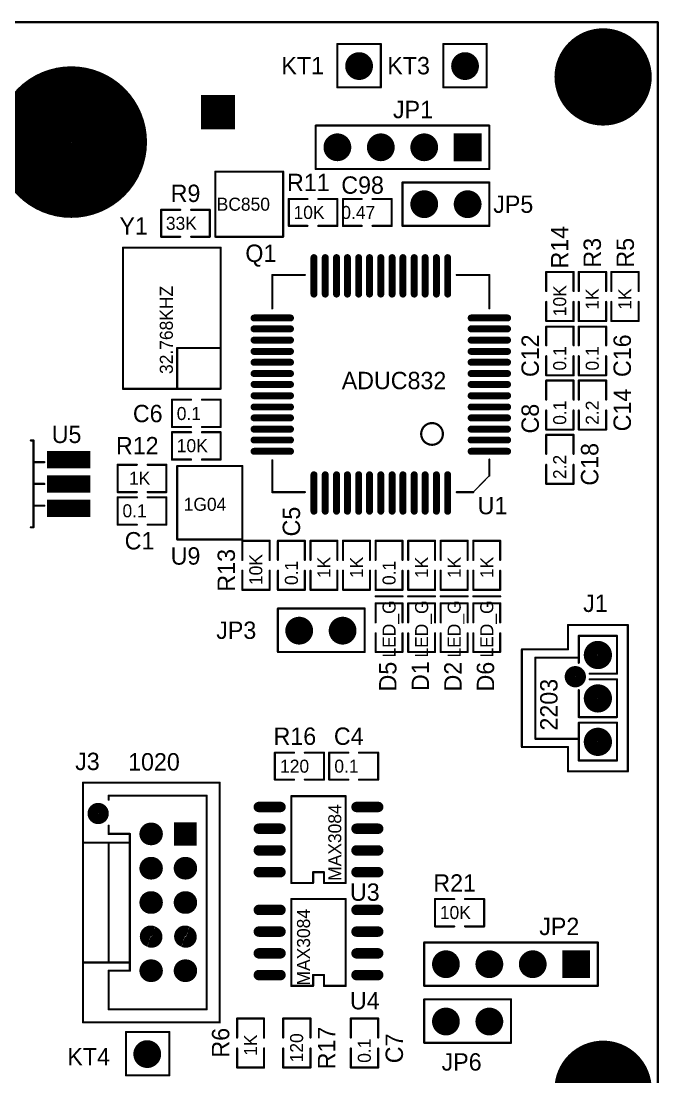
# Model space of a CAD drawing. Extents: x 3.3 to 12.8, y -4.6 to 5.5.
# Drawn here: x 11.297 to 12.765, y -2.139 to 0.292 of the extents above; entities that cross this region are included whole.
import ezdxf

# ---------------------------------------------------------------- set-up
doc = ezdxf.new("R2010")
doc.units = 0
doc.header["$MEASUREMENT"] = 0
for name, color, linetype in [('1', 5, 'CONTINUOUS'), ('2', 1, 'CONTINUOUS'), ('5', 7, 'CONTINUOUS')]:
    doc.layers.add(name, color=color, linetype=linetype)

msp = doc.modelspace()

# ---------------------------------------------------------------- linework, layer by layer
at = {"layer": '1', "const_width": 0.003}
for points in [[(12.125, 0.2383), (12.025, 0.2383, -1), (12.025, 0.2403), (12.125, 0.2403, -1), (12.125, 0.2383)], [(12.024, 0.1393), (12.024, 0.2393, -1), (12.026, 0.2393), (12.026, 0.1393, -1), (12.024, 0.1393)], [(12.124, 0.1393), (12.124, 0.2393, -1), (12.126, 0.2393), (12.126, 0.1393, -1), (12.124, 0.1393)], [(12.369, 0.2383), (12.269, 0.2383, -1), (12.269, 0.2403), (12.369, 0.2403, -1), (12.369, 0.2383)], [(12.268, 0.1393), (12.268, 0.2393, -1), (12.27, 0.2393), (12.27, 0.1393, -1), (12.268, 0.1393)], [(12.368, 0.1393), (12.368, 0.2393, -1), (12.37, 0.2393), (12.37, 0.1393, -1), (12.368, 0.1393)], [(12.125, 0.1383), (12.025, 0.1383, -1), (12.025, 0.1403), (12.125, 0.1403, -1), (12.125, 0.1383)], [(12.369, 0.1383), (12.269, 0.1383, -1), (12.269, 0.1403), (12.369, 0.1403, -1), (12.369, 0.1383)], [(12.375, 0.0503), (11.975, 0.0503, -1), (11.975, 0.0523), (12.375, 0.0523, -1), (12.375, 0.0503)], [(11.976, 0.0513), (11.976, -0.0487, -1), (11.974, -0.0487), (11.974, 0.0513, -1), (11.976, 0.0513)], [(12.376, 0.0513), (12.376, -0.0487, -1), (12.374, -0.0487), (12.374, 0.0513, -1), (12.376, 0.0513)], [(12.375, -0.0497), (11.975, -0.0497, -1), (11.975, -0.0477), (12.375, -0.0477, -1), (12.375, -0.0497)], [(11.743, -0.2047), (11.743, -0.0547, -1), (11.745, -0.0547), (11.745, -0.2047, -1), (11.743, -0.2047)], [(11.744, -0.0537), (11.9, -0.0537, -1), (11.9, -0.0557), (11.744, -0.0557, -1), (11.744, -0.0537)], [(11.899, -0.2047), (11.899, -0.0547, -1), (11.901, -0.0547), (11.901, -0.2047, -1), (11.899, -0.2047)], [(12.175, -0.0787), (12.375, -0.0787, -1), (12.375, -0.0807), (12.175, -0.0807, -1), (12.175, -0.0787)], [(12.174, -0.1797), (12.174, -0.0797, -1), (12.176, -0.0797), (12.176, -0.1797, -1), (12.174, -0.1797)], [(12.376, -0.0797), (12.376, -0.1797, -1), (12.374, -0.1797), (12.374, -0.0797, -1), (12.376, -0.0797)], [(11.956, -0.1187), (11.913, -0.1187, -1), (11.913, -0.1167), (11.956, -0.1167, -1), (11.956, -0.1187)], [(11.912, -0.1797), (11.912, -0.1177, -1), (11.914, -0.1177), (11.914, -0.1797, -1), (11.912, -0.1797)], [(12.025, -0.1187), (11.981, -0.1187, -1), (11.981, -0.1167), (12.025, -0.1167, -1), (12.025, -0.1187)], [(12.026, -0.1177), (12.026, -0.1797, -1), (12.024, -0.1797), (12.024, -0.1177, -1), (12.026, -0.1177)], [(12.038, -0.1167), (12.081, -0.1167, -1), (12.081, -0.1187), (12.038, -0.1187, -1), (12.038, -0.1167)], [(12.037, -0.1797), (12.037, -0.1177, -1), (12.039, -0.1177), (12.039, -0.1797, -1), (12.037, -0.1797)], [(12.15, -0.1187), (12.106, -0.1187, -1), (12.106, -0.1167), (12.15, -0.1167, -1), (12.15, -0.1187)], [(12.149, -0.1797), (12.149, -0.1177, -1), (12.151, -0.1177), (12.151, -0.1797, -1), (12.149, -0.1797)], [(11.663, -0.1437), (11.619, -0.1437, -1), (11.619, -0.1417), (11.663, -0.1417, -1), (11.663, -0.1437)], [(11.618, -0.2047), (11.618, -0.1427, -1), (11.62, -0.1427), (11.62, -0.2047, -1), (11.618, -0.2047)], [(11.731, -0.1437), (11.688, -0.1437, -1), (11.688, -0.1417), (11.731, -0.1417, -1), (11.731, -0.1437)], [(11.732, -0.1427), (11.732, -0.2047, -1), (11.73, -0.2047), (11.73, -0.1427, -1), (11.732, -0.1427)], [(11.956, -0.1807), (11.913, -0.1807, -1), (11.913, -0.1787), (11.956, -0.1787, -1), (11.956, -0.1807)], [(12.025, -0.1807), (11.981, -0.1807, -1), (11.981, -0.1787), (12.025, -0.1787, -1), (12.025, -0.1807)], [(12.038, -0.1787), (12.081, -0.1787, -1), (12.081, -0.1807), (12.038, -0.1807, -1), (12.038, -0.1787)], [(12.15, -0.1807), (12.106, -0.1807, -1), (12.106, -0.1787), (12.15, -0.1787, -1), (12.15, -0.1807)], [(12.375, -0.1807), (12.175, -0.1807, -1), (12.175, -0.1787), (12.375, -0.1787, -1), (12.375, -0.1807)], [(11.663, -0.2057), (11.619, -0.2057, -1), (11.619, -0.2037), (11.663, -0.2037, -1), (11.663, -0.2057)], [(11.731, -0.2057), (11.688, -0.2057, -1), (11.688, -0.2037), (11.731, -0.2037, -1), (11.731, -0.2057)], [(11.744, -0.2037), (11.9, -0.2037, -1), (11.9, -0.2057), (11.744, -0.2057, -1), (11.744, -0.2037)], [(11.53, -0.5547), (11.53, -0.2297, -1), (11.532, -0.2297), (11.532, -0.5547, -1), (11.53, -0.5547)], [(11.531, -0.2287), (11.756, -0.2287, -1), (11.756, -0.2307), (11.531, -0.2307, -1), (11.531, -0.2287)], [(11.755, -0.5547), (11.755, -0.2297, -1), (11.757, -0.2297), (11.757, -0.5547, -1), (11.755, -0.5547)], [(11.874, -0.3697), (11.874, -0.2927, -1), (11.876, -0.2927), (11.876, -0.3697, -1), (11.874, -0.3697)], [(11.95, -0.2937), (11.875, -0.2937, -1), (11.875, -0.2917), (11.95, -0.2917, -1), (11.95, -0.2937)], [(12.3, -0.2917), (12.375, -0.2917, -1), (12.375, -0.2937), (12.3, -0.2937, -1), (12.3, -0.2917)], [(12.374, -0.3697), (12.374, -0.2927, -1), (12.376, -0.2927), (12.376, -0.3697, -1), (12.374, -0.3697)], [(12.506, -0.2847), (12.569, -0.2847, -1), (12.569, -0.2867), (12.506, -0.2867, -1), (12.506, -0.2847)], [(12.507, -0.2857), (12.507, -0.3297, -1), (12.505, -0.3297), (12.505, -0.2857, -1), (12.507, -0.2857)], [(12.57, -0.2857), (12.57, -0.3297, -1), (12.568, -0.3297), (12.568, -0.2857, -1), (12.57, -0.2857)], [(12.581, -0.2847), (12.644, -0.2847, -1), (12.644, -0.2867), (12.581, -0.2867, -1), (12.581, -0.2847)], [(12.582, -0.2857), (12.582, -0.3297, -1), (12.58, -0.3297), (12.58, -0.2857, -1), (12.582, -0.2857)], [(12.645, -0.2857), (12.645, -0.3297, -1), (12.643, -0.3297), (12.643, -0.2857, -1), (12.645, -0.2857)], [(12.656, -0.2847), (12.719, -0.2847, -1), (12.719, -0.2867), (12.656, -0.2867, -1), (12.656, -0.2847)], [(12.657, -0.2857), (12.657, -0.3297, -1), (12.655, -0.3297), (12.655, -0.2857, -1), (12.657, -0.2857)], [(12.72, -0.2857), (12.72, -0.3297, -1), (12.718, -0.3297), (12.718, -0.2857, -1), (12.72, -0.2857)], [(12.507, -0.3547), (12.507, -0.3987, -1), (12.505, -0.3987), (12.505, -0.3547, -1), (12.507, -0.3547)], [(12.57, -0.3547), (12.57, -0.3987, -1), (12.568, -0.3987), (12.568, -0.3547, -1), (12.57, -0.3547)], [(12.582, -0.3547), (12.582, -0.3987, -1), (12.58, -0.3987), (12.58, -0.3547, -1), (12.582, -0.3547)], [(12.645, -0.3547), (12.645, -0.3987, -1), (12.643, -0.3987), (12.643, -0.3547, -1), (12.645, -0.3547)], [(12.657, -0.3547), (12.657, -0.3987, -1), (12.655, -0.3987), (12.655, -0.3547, -1), (12.657, -0.3547)], [(12.72, -0.3547), (12.72, -0.3987, -1), (12.718, -0.3987), (12.718, -0.3547, -1), (12.72, -0.3547)], [(12.569, -0.3997), (12.506, -0.3997, -1), (12.506, -0.3977), (12.569, -0.3977, -1), (12.569, -0.3997)], [(12.506, -0.4107), (12.569, -0.4107, -1), (12.569, -0.4127), (12.506, -0.4127, -1), (12.506, -0.4107)], [(12.505, -0.4547), (12.505, -0.4117, -1), (12.507, -0.4117), (12.507, -0.4547, -1), (12.505, -0.4547)], [(12.568, -0.4547), (12.568, -0.4117, -1), (12.57, -0.4117), (12.57, -0.4547, -1), (12.568, -0.4547)], [(12.644, -0.3997), (12.581, -0.3997, -1), (12.581, -0.3977), (12.644, -0.3977, -1), (12.644, -0.3997)], [(12.581, -0.4107), (12.644, -0.4107, -1), (12.644, -0.4127), (12.581, -0.4127, -1), (12.581, -0.4107)], [(12.58, -0.4547), (12.58, -0.4117, -1), (12.582, -0.4117), (12.582, -0.4547, -1), (12.58, -0.4547)], [(12.643, -0.4547), (12.643, -0.4117, -1), (12.645, -0.4117), (12.645, -0.4547, -1), (12.643, -0.4547)], [(12.719, -0.3997), (12.656, -0.3997, -1), (12.656, -0.3977), (12.719, -0.3977, -1), (12.719, -0.3997)], [(11.657, -0.4607), (11.657, -0.5547, -1), (11.655, -0.5547), (11.655, -0.4607, -1), (11.657, -0.4607)], [(11.656, -0.4597), (11.756, -0.4597, -1), (11.756, -0.4617), (11.656, -0.4617, -1), (11.656, -0.4597)], [(12.505, -0.5237), (12.505, -0.4797, -1), (12.507, -0.4797), (12.507, -0.5237, -1), (12.505, -0.5237)], [(12.568, -0.5237), (12.568, -0.4797, -1), (12.57, -0.4797), (12.57, -0.5237, -1), (12.568, -0.5237)], [(12.58, -0.5237), (12.58, -0.4797, -1), (12.582, -0.4797), (12.582, -0.5237, -1), (12.58, -0.5237)], [(12.643, -0.5237), (12.643, -0.4797, -1), (12.645, -0.4797), (12.645, -0.5237, -1), (12.643, -0.5237)], [(12.569, -0.5247), (12.506, -0.5247, -1), (12.506, -0.5227), (12.569, -0.5227, -1), (12.569, -0.5247)], [(12.506, -0.5347), (12.569, -0.5347, -1), (12.569, -0.5367), (12.506, -0.5367, -1), (12.506, -0.5347)], [(12.507, -0.5357), (12.507, -0.5797, -1), (12.505, -0.5797), (12.505, -0.5357, -1), (12.507, -0.5357)], [(12.57, -0.5357), (12.57, -0.5797, -1), (12.568, -0.5797), (12.568, -0.5357, -1), (12.57, -0.5357)], [(12.644, -0.5247), (12.581, -0.5247, -1), (12.581, -0.5227), (12.644, -0.5227, -1), (12.644, -0.5247)], [(12.581, -0.5347), (12.644, -0.5347, -1), (12.644, -0.5367), (12.581, -0.5367, -1), (12.581, -0.5347)], [(12.582, -0.5357), (12.582, -0.5797, -1), (12.58, -0.5797), (12.58, -0.5357, -1), (12.582, -0.5357)], [(12.645, -0.5357), (12.645, -0.5797, -1), (12.643, -0.5797), (12.643, -0.5357, -1), (12.645, -0.5357)], [(11.531, -0.5537), (11.756, -0.5537, -1), (11.756, -0.5557), (11.531, -0.5557, -1), (11.531, -0.5537)], [(11.688, -0.5807), (11.644, -0.5807, -1), (11.644, -0.5787), (11.688, -0.5787, -1), (11.688, -0.5807)], [(11.643, -0.6427), (11.643, -0.5797, -1), (11.645, -0.5797), (11.645, -0.6427, -1), (11.643, -0.6427)], [(11.756, -0.5807), (11.713, -0.5807, -1), (11.713, -0.5787), (11.756, -0.5787, -1), (11.756, -0.5807)], [(11.757, -0.5797), (11.757, -0.6427, -1), (11.755, -0.6427), (11.755, -0.5797, -1), (11.757, -0.5797)], [(12.507, -0.6047), (12.507, -0.6487, -1), (12.505, -0.6487), (12.505, -0.6047, -1), (12.507, -0.6047)], [(12.57, -0.6047), (12.57, -0.6487, -1), (12.568, -0.6487), (12.568, -0.6047, -1), (12.57, -0.6047)], [(12.582, -0.6047), (12.582, -0.6487, -1), (12.58, -0.6487), (12.58, -0.6047, -1), (12.582, -0.6047)], [(12.645, -0.6047), (12.645, -0.6487, -1), (12.643, -0.6487), (12.643, -0.6047, -1), (12.645, -0.6047)], [(12.243, -0.6347, 0.414214), (12.219, -0.6587, -1), (12.217, -0.6587, -0.414214), (12.243, -0.6327, -1), (12.243, -0.6347)], [(12.267, -0.6587, 0.414214), (12.243, -0.6347, -1), (12.243, -0.6327, -0.414214), (12.269, -0.6587, -1), (12.267, -0.6587)], [(11.688, -0.6437), (11.644, -0.6437, -1), (11.644, -0.6417), (11.688, -0.6417, -1), (11.688, -0.6437)], [(11.643, -0.7177), (11.643, -0.6547, -1), (11.645, -0.6547), (11.645, -0.7177, -1), (11.643, -0.7177)], [(11.644, -0.6537), (11.688, -0.6537, -1), (11.688, -0.6557), (11.644, -0.6557, -1), (11.644, -0.6537)], [(11.756, -0.6437), (11.713, -0.6437, -1), (11.713, -0.6417), (11.756, -0.6417, -1), (11.756, -0.6437)], [(11.713, -0.6537), (11.756, -0.6537, -1), (11.756, -0.6557), (11.713, -0.6557, -1), (11.713, -0.6537)], [(11.757, -0.6547), (11.757, -0.7177, -1), (11.755, -0.7177), (11.755, -0.6547, -1), (11.757, -0.6547)], [(12.219, -0.6587, 0.414214), (12.243, -0.6827, -1), (12.243, -0.6847, -0.414214), (12.217, -0.6587, -1), (12.219, -0.6587)], [(12.243, -0.6827, 0.414214), (12.267, -0.6587, -1), (12.269, -0.6587, -0.414214), (12.243, -0.6847, -1), (12.243, -0.6827)], [(12.569, -0.6497), (12.506, -0.6497, -1), (12.506, -0.6477), (12.569, -0.6477, -1), (12.569, -0.6497)], [(12.644, -0.6497), (12.581, -0.6497, -1), (12.581, -0.6477), (12.644, -0.6477, -1), (12.644, -0.6497)], [(11.325, -0.6747), (11.319, -0.6747, -1), (11.319, -0.6727), (11.325, -0.6727, -1), (11.325, -0.6747)], [(11.326, -0.6737), (11.326, -0.8737, -1), (11.324, -0.8737), (11.324, -0.6737, -1), (11.326, -0.6737)], [(12.506, -0.6597), (12.569, -0.6597, -1), (12.569, -0.6617), (12.506, -0.6617, -1), (12.506, -0.6597)], [(12.507, -0.6607), (12.507, -0.7047, -1), (12.505, -0.7047), (12.505, -0.6607, -1), (12.507, -0.6607)], [(12.57, -0.6607), (12.57, -0.7047, -1), (12.568, -0.7047), (12.568, -0.6607, -1), (12.57, -0.6607)], [(11.35, -0.7247), (11.325, -0.7247, -1), (11.325, -0.7227), (11.35, -0.7227, -1), (11.35, -0.7247)], [(11.563, -0.7307), (11.519, -0.7307, -1), (11.519, -0.7287), (11.563, -0.7287, -1), (11.563, -0.7307)], [(11.518, -0.7927), (11.518, -0.7297, -1), (11.52, -0.7297), (11.52, -0.7927, -1), (11.518, -0.7927)], [(11.631, -0.7307), (11.588, -0.7307, -1), (11.588, -0.7287), (11.631, -0.7287, -1), (11.631, -0.7307)], [(11.632, -0.7297), (11.632, -0.7927, -1), (11.63, -0.7927), (11.63, -0.7297, -1), (11.632, -0.7297)], [(11.644, -0.7167), (11.688, -0.7167, -1), (11.688, -0.7187), (11.644, -0.7187, -1), (11.644, -0.7167)], [(11.713, -0.7167), (11.756, -0.7167, -1), (11.756, -0.7187), (11.713, -0.7187, -1), (11.713, -0.7167)], [(11.876, -0.7197), (11.876, -0.7927, -1), (11.874, -0.7927), (11.874, -0.7197, -1), (11.876, -0.7197)], [(12.376, -0.7177), (12.376, -0.7547, -1), (12.374, -0.7547), (12.374, -0.7177, -1), (12.376, -0.7177)], [(12.507, -0.7297), (12.507, -0.7737, -1), (12.505, -0.7737), (12.505, -0.7297, -1), (12.507, -0.7297)], [(12.57, -0.7297), (12.57, -0.7737, -1), (12.568, -0.7737), (12.568, -0.7297, -1), (12.57, -0.7297)], [(11.657, -0.7327), (11.657, -0.9017, -1), (11.655, -0.9017), (11.655, -0.7327, -1), (11.657, -0.7327)], [(11.656, -0.7317), (11.806, -0.7317, -1), (11.806, -0.7337), (11.656, -0.7337, -1), (11.656, -0.7317)], [(11.807, -0.7327), (11.807, -0.9017, -1), (11.805, -0.9017), (11.805, -0.7327, -1), (11.807, -0.7327)], [(12.375, -0.7547), (12.338, -0.7927, -1), (12.338, -0.7927), (12.375, -0.7547, -1), (12.375, -0.7547)], [(11.35, -0.7747), (11.325, -0.7747, -1), (11.325, -0.7727), (11.35, -0.7727, -1), (11.35, -0.7747)], [(12.569, -0.7747), (12.506, -0.7747, -1), (12.506, -0.7727), (12.569, -0.7727, -1), (12.569, -0.7747)], [(11.563, -0.7937), (11.519, -0.7937, -1), (11.519, -0.7917), (11.563, -0.7917, -1), (11.563, -0.7937)], [(11.518, -0.8677), (11.518, -0.8047, -1), (11.52, -0.8047), (11.52, -0.8677, -1), (11.518, -0.8677)], [(11.519, -0.8037), (11.563, -0.8037, -1), (11.563, -0.8057), (11.519, -0.8057, -1), (11.519, -0.8037)], [(11.631, -0.7937), (11.588, -0.7937, -1), (11.588, -0.7917), (11.631, -0.7917, -1), (11.631, -0.7937)], [(11.588, -0.8037), (11.631, -0.8037, -1), (11.631, -0.8057), (11.588, -0.8057, -1), (11.588, -0.8037)], [(11.632, -0.8047), (11.632, -0.8677, -1), (11.63, -0.8677), (11.63, -0.8047, -1), (11.632, -0.8047)], [(11.95, -0.7937), (11.875, -0.7937, -1), (11.875, -0.7917), (11.95, -0.7917, -1), (11.95, -0.7937)], [(12.3, -0.7917), (12.338, -0.7917, -1), (12.338, -0.7937), (12.3, -0.7937, -1), (12.3, -0.7917)], [(11.35, -0.8247), (11.325, -0.8247, -1), (11.325, -0.8227), (11.35, -0.8227, -1), (11.35, -0.8247)], [(11.325, -0.8747), (11.319, -0.8747, -1), (11.319, -0.8727), (11.325, -0.8727, -1), (11.325, -0.8747)], [(11.519, -0.8667), (11.563, -0.8667, -1), (11.563, -0.8687), (11.519, -0.8687, -1), (11.519, -0.8667)], [(11.588, -0.8667), (11.631, -0.8667, -1), (11.631, -0.8687), (11.588, -0.8687, -1), (11.588, -0.8667)], [(11.656, -0.9007), (11.806, -0.9007, -1), (11.806, -0.9027), (11.656, -0.9027, -1), (11.656, -0.9007)], [(11.806, -0.9037), (11.869, -0.9037, -1), (11.869, -0.9057), (11.806, -0.9057, -1), (11.806, -0.9037)], [(11.805, -0.9487), (11.805, -0.9047, -1), (11.807, -0.9047), (11.807, -0.9487, -1), (11.805, -0.9487)], [(11.868, -0.9487), (11.868, -0.9047, -1), (11.87, -0.9047), (11.87, -0.9487, -1), (11.868, -0.9487)], [(11.888, -0.9037), (11.95, -0.9037, -1), (11.95, -0.9057), (11.888, -0.9057, -1), (11.888, -0.9037)], [(11.887, -0.9487), (11.887, -0.9047, -1), (11.889, -0.9047), (11.889, -0.9487, -1), (11.887, -0.9487)], [(11.949, -0.9487), (11.949, -0.9047, -1), (11.951, -0.9047), (11.951, -0.9487, -1), (11.949, -0.9487)], [(11.963, -0.9037), (12.025, -0.9037, -1), (12.025, -0.9057), (11.963, -0.9057, -1), (11.963, -0.9037)], [(11.964, -0.9047), (11.964, -0.9487, -1), (11.962, -0.9487), (11.962, -0.9047, -1), (11.964, -0.9047)], [(12.026, -0.9047), (12.026, -0.9487, -1), (12.024, -0.9487), (12.024, -0.9047, -1), (12.026, -0.9047)], [(12.038, -0.9037), (12.1, -0.9037, -1), (12.1, -0.9057), (12.038, -0.9057, -1), (12.038, -0.9037)], [(12.039, -0.9047), (12.039, -0.9487, -1), (12.037, -0.9487), (12.037, -0.9047, -1), (12.039, -0.9047)], [(12.101, -0.9047), (12.101, -0.9487, -1), (12.099, -0.9487), (12.099, -0.9047, -1), (12.101, -0.9047)], [(12.113, -0.9037), (12.175, -0.9037, -1), (12.175, -0.9057), (12.113, -0.9057, -1), (12.113, -0.9037)], [(12.112, -0.9487), (12.112, -0.9047, -1), (12.114, -0.9047), (12.114, -0.9487, -1), (12.112, -0.9487)], [(12.174, -0.9487), (12.174, -0.9047, -1), (12.176, -0.9047), (12.176, -0.9487, -1), (12.174, -0.9487)], [(12.188, -0.9037), (12.25, -0.9037, -1), (12.25, -0.9057), (12.188, -0.9057, -1), (12.188, -0.9037)], [(12.189, -0.9047), (12.189, -0.9487, -1), (12.187, -0.9487), (12.187, -0.9047, -1), (12.189, -0.9047)], [(12.251, -0.9047), (12.251, -0.9487, -1), (12.249, -0.9487), (12.249, -0.9047, -1), (12.251, -0.9047)], [(12.263, -0.9037), (12.325, -0.9037, -1), (12.325, -0.9057), (12.263, -0.9057, -1), (12.263, -0.9037)], [(12.264, -0.9047), (12.264, -0.9487, -1), (12.262, -0.9487), (12.262, -0.9047, -1), (12.264, -0.9047)], [(12.326, -0.9047), (12.326, -0.9487, -1), (12.324, -0.9487), (12.324, -0.9047, -1), (12.326, -0.9047)], [(12.338, -0.9037), (12.4, -0.9037, -1), (12.4, -0.9057), (12.338, -0.9057, -1), (12.338, -0.9037)], [(12.339, -0.9047), (12.339, -0.9487, -1), (12.337, -0.9487), (12.337, -0.9047, -1), (12.339, -0.9047)], [(12.401, -0.9047), (12.401, -0.9487, -1), (12.399, -0.9487), (12.399, -0.9047, -1), (12.401, -0.9047)], [(11.805, -1.0177), (11.805, -0.9737, -1), (11.807, -0.9737), (11.807, -1.0177, -1), (11.805, -1.0177)], [(11.868, -1.0177), (11.868, -0.9737, -1), (11.87, -0.9737), (11.87, -1.0177, -1), (11.868, -1.0177)], [(11.887, -1.0177), (11.887, -0.9737, -1), (11.889, -0.9737), (11.889, -1.0177, -1), (11.887, -1.0177)], [(11.949, -1.0177), (11.949, -0.9737, -1), (11.951, -0.9737), (11.951, -1.0177, -1), (11.949, -1.0177)], [(11.964, -0.9737), (11.964, -1.0177, -1), (11.962, -1.0177), (11.962, -0.9737, -1), (11.964, -0.9737)], [(12.026, -0.9737), (12.026, -1.0177, -1), (12.024, -1.0177), (12.024, -0.9737, -1), (12.026, -0.9737)], [(12.039, -0.9737), (12.039, -1.0177, -1), (12.037, -1.0177), (12.037, -0.9737, -1), (12.039, -0.9737)], [(12.101, -0.9737), (12.101, -1.0177, -1), (12.099, -1.0177), (12.099, -0.9737, -1), (12.101, -0.9737)], [(12.112, -1.0177), (12.112, -0.9737, -1), (12.114, -0.9737), (12.114, -1.0177, -1), (12.112, -1.0177)], [(12.174, -1.0177), (12.174, -0.9737, -1), (12.176, -0.9737), (12.176, -1.0177, -1), (12.174, -1.0177)], [(12.189, -0.9737), (12.189, -1.0177, -1), (12.187, -1.0177), (12.187, -0.9737, -1), (12.189, -0.9737)], [(12.251, -0.9737), (12.251, -1.0177, -1), (12.249, -1.0177), (12.249, -0.9737, -1), (12.251, -0.9737)], [(12.264, -0.9737), (12.264, -1.0177, -1), (12.262, -1.0177), (12.262, -0.9737, -1), (12.264, -0.9737)], [(12.326, -0.9737), (12.326, -1.0177, -1), (12.324, -1.0177), (12.324, -0.9737, -1), (12.326, -0.9737)], [(12.339, -0.9737), (12.339, -1.0177, -1), (12.337, -1.0177), (12.337, -0.9737, -1), (12.339, -0.9737)], [(12.401, -0.9737), (12.401, -1.0177, -1), (12.399, -1.0177), (12.399, -0.9737, -1), (12.401, -0.9737)], [(11.869, -1.0187), (11.806, -1.0187, -1), (11.806, -1.0167), (11.869, -1.0167, -1), (11.869, -1.0187)], [(11.95, -1.0187), (11.888, -1.0187, -1), (11.888, -1.0167), (11.95, -1.0167, -1), (11.95, -1.0187)], [(12.025, -1.0187), (11.963, -1.0187, -1), (11.963, -1.0167), (12.025, -1.0167, -1), (12.025, -1.0187)], [(12.1, -1.0187), (12.038, -1.0187, -1), (12.038, -1.0167), (12.1, -1.0167, -1), (12.1, -1.0187)], [(12.175, -1.0187), (12.113, -1.0187, -1), (12.113, -1.0167), (12.175, -1.0167, -1), (12.175, -1.0187)], [(12.25, -1.0187), (12.188, -1.0187, -1), (12.188, -1.0167), (12.25, -1.0167, -1), (12.25, -1.0187)], [(12.325, -1.0187), (12.263, -1.0187, -1), (12.263, -1.0167), (12.325, -1.0167, -1), (12.325, -1.0187)], [(12.4, -1.0187), (12.338, -1.0187, -1), (12.338, -1.0167), (12.4, -1.0167, -1), (12.4, -1.0187)], [(12.113, -1.0317), (12.175, -1.0317, -1), (12.175, -1.0337), (12.113, -1.0337, -1), (12.113, -1.0317)], [(12.188, -1.0317), (12.25, -1.0317, -1), (12.25, -1.0337), (12.188, -1.0337, -1), (12.188, -1.0317)], [(12.263, -1.0317), (12.325, -1.0317, -1), (12.325, -1.0337), (12.263, -1.0337, -1), (12.263, -1.0317)], [(12.338, -1.0317), (12.4, -1.0317, -1), (12.4, -1.0337), (12.338, -1.0337, -1), (12.338, -1.0317)], [(11.888, -1.0597), (12.088, -1.0597, -1), (12.088, -1.0617), (11.888, -1.0617, -1), (11.888, -1.0597)], [(11.887, -1.1607), (11.887, -1.0607, -1), (11.889, -1.0607), (11.889, -1.1607, -1), (11.887, -1.1607)], [(12.089, -1.0607), (12.089, -1.1607, -1), (12.087, -1.1607), (12.087, -1.0607, -1), (12.089, -1.0607)], [(12.114, -1.0487), (12.114, -1.0927, -1), (12.112, -1.0927), (12.112, -1.0487, -1), (12.114, -1.0487)], [(12.113, -1.0477), (12.175, -1.0477, -1), (12.175, -1.0497), (12.113, -1.0497, -1), (12.113, -1.0477)], [(12.176, -1.0487), (12.176, -1.0927, -1), (12.174, -1.0927), (12.174, -1.0487, -1), (12.176, -1.0487)], [(12.189, -1.0487), (12.189, -1.0927, -1), (12.187, -1.0927), (12.187, -1.0487, -1), (12.189, -1.0487)], [(12.188, -1.0477), (12.25, -1.0477, -1), (12.25, -1.0497), (12.188, -1.0497, -1), (12.188, -1.0477)], [(12.251, -1.0487), (12.251, -1.0927, -1), (12.249, -1.0927), (12.249, -1.0487, -1), (12.251, -1.0487)], [(12.264, -1.0487), (12.264, -1.0927, -1), (12.262, -1.0927), (12.262, -1.0487, -1), (12.264, -1.0487)], [(12.263, -1.0477), (12.325, -1.0477, -1), (12.325, -1.0497), (12.263, -1.0497, -1), (12.263, -1.0477)], [(12.326, -1.0487), (12.326, -1.0927, -1), (12.324, -1.0927), (12.324, -1.0487, -1), (12.326, -1.0487)], [(12.339, -1.0487), (12.339, -1.0927, -1), (12.337, -1.0927), (12.337, -1.0487, -1), (12.339, -1.0487)], [(12.338, -1.0477), (12.4, -1.0477, -1), (12.4, -1.0497), (12.338, -1.0497, -1), (12.338, -1.0477)], [(12.401, -1.0487), (12.401, -1.0927, -1), (12.399, -1.0927), (12.399, -1.0487, -1), (12.401, -1.0487)], [(12.114, -1.1177), (12.114, -1.1607, -1), (12.112, -1.1607), (12.112, -1.1177, -1), (12.114, -1.1177)], [(12.176, -1.1177), (12.176, -1.1607, -1), (12.174, -1.1607), (12.174, -1.1177, -1), (12.176, -1.1177)], [(12.189, -1.1177), (12.189, -1.1607, -1), (12.187, -1.1607), (12.187, -1.1177, -1), (12.189, -1.1177)], [(12.251, -1.1177), (12.251, -1.1607, -1), (12.249, -1.1607), (12.249, -1.1177, -1), (12.251, -1.1177)], [(12.264, -1.1177), (12.264, -1.1607, -1), (12.262, -1.1607), (12.262, -1.1177, -1), (12.264, -1.1177)], [(12.326, -1.1177), (12.326, -1.1607, -1), (12.324, -1.1607), (12.324, -1.1177, -1), (12.326, -1.1177)], [(12.339, -1.1177), (12.339, -1.1607, -1), (12.337, -1.1607), (12.337, -1.1177, -1), (12.339, -1.1177)], [(12.401, -1.1177), (12.401, -1.1607, -1), (12.399, -1.1607), (12.399, -1.1177, -1), (12.401, -1.1177)], [(12.694, -1.0997), (12.556, -1.0997, -1), (12.556, -1.0977), (12.694, -1.0977, -1), (12.694, -1.0997)], [(12.555, -1.1547), (12.555, -1.0987, -1), (12.557, -1.0987), (12.557, -1.1547, -1), (12.555, -1.1547)], [(12.695, -1.0987), (12.695, -1.4357, -1), (12.693, -1.4357), (12.693, -1.0987, -1), (12.695, -1.0987)], [(12.58, -1.1857), (12.58, -1.1237, -1), (12.582, -1.1237), (12.582, -1.1857, -1), (12.58, -1.1857)], [(12.669, -1.1247), (12.581, -1.1247, -1), (12.581, -1.1227), (12.669, -1.1227, -1), (12.669, -1.1247)], [(12.67, -1.1237), (12.67, -1.2107, -1), (12.668, -1.2107), (12.668, -1.1237, -1), (12.67, -1.1237)], [(12.088, -1.1617), (11.888, -1.1617, -1), (11.888, -1.1597), (12.088, -1.1597, -1), (12.088, -1.1617)], [(12.113, -1.1597), (12.175, -1.1597, -1), (12.175, -1.1617), (12.113, -1.1617, -1), (12.113, -1.1597)], [(12.188, -1.1597), (12.25, -1.1597, -1), (12.25, -1.1617), (12.188, -1.1617, -1), (12.188, -1.1597)], [(12.263, -1.1597), (12.325, -1.1597, -1), (12.325, -1.1617), (12.263, -1.1617, -1), (12.263, -1.1597)], [(12.338, -1.1597), (12.4, -1.1597, -1), (12.4, -1.1617), (12.338, -1.1617, -1), (12.338, -1.1597)], [(12.45, -1.1537), (12.556, -1.1537, -1), (12.556, -1.1557), (12.45, -1.1557, -1), (12.45, -1.1537)], [(12.449, -1.3797), (12.449, -1.1547, -1), (12.451, -1.1547), (12.451, -1.3797, -1), (12.449, -1.3797)], [(12.581, -1.1747), (12.481, -1.1747, -1), (12.481, -1.1727), (12.581, -1.1727, -1), (12.581, -1.1747)], [(12.48, -1.3607), (12.48, -1.1737, -1), (12.482, -1.1737), (12.482, -1.3607, -1), (12.48, -1.3607)], [(12.606, -1.2097), (12.669, -1.2097, -1), (12.669, -1.2117), (12.606, -1.2117, -1), (12.606, -1.2097)], [(12.606, -1.2227), (12.669, -1.2227, -1), (12.669, -1.2247), (12.606, -1.2247, -1), (12.606, -1.2227)], [(12.668, -1.3107), (12.668, -1.2237, -1), (12.67, -1.2237), (12.67, -1.3107, -1), (12.668, -1.3107)], [(12.582, -1.2487), (12.582, -1.3107, -1), (12.58, -1.3107), (12.58, -1.2487, -1), (12.582, -1.2487)], [(12.669, -1.3117), (12.581, -1.3117, -1), (12.581, -1.3097), (12.669, -1.3097, -1), (12.669, -1.3117)], [(12.58, -1.3607), (12.58, -1.3237, -1), (12.582, -1.3237), (12.582, -1.3607, -1), (12.58, -1.3607)], [(12.669, -1.3247), (12.581, -1.3247, -1), (12.581, -1.3227), (12.669, -1.3227, -1), (12.669, -1.3247)], [(12.668, -1.4107), (12.668, -1.3237, -1), (12.67, -1.3237), (12.67, -1.4107, -1), (12.668, -1.4107)], [(12.581, -1.3617), (12.481, -1.3617, -1), (12.481, -1.3597), (12.581, -1.3597, -1), (12.581, -1.3617)], [(12.58, -1.4107), (12.58, -1.3607, -1), (12.582, -1.3607), (12.582, -1.4107, -1), (12.58, -1.4107)], [(12.556, -1.3807), (12.45, -1.3807, -1), (12.45, -1.3787), (12.556, -1.3787, -1), (12.556, -1.3807)], [(12.555, -1.4357), (12.555, -1.3797, -1), (12.557, -1.3797), (12.557, -1.4357, -1), (12.555, -1.4357)], [(11.88, -1.4547), (11.88, -1.3927, -1), (11.882, -1.3927), (11.882, -1.4547, -1), (11.88, -1.4547)], [(11.881, -1.3917), (11.925, -1.3917, -1), (11.925, -1.3937), (11.881, -1.3937, -1), (11.881, -1.3917)], [(11.95, -1.3917), (11.994, -1.3917, -1), (11.994, -1.3937), (11.95, -1.3937, -1), (11.95, -1.3917)], [(11.995, -1.3927), (11.995, -1.4547, -1), (11.993, -1.4547), (11.993, -1.3927, -1), (11.995, -1.3927)], [(12.05, -1.3937), (12.006, -1.3937, -1), (12.006, -1.3917), (12.05, -1.3917, -1), (12.05, -1.3937)], [(12.005, -1.4547), (12.005, -1.3927, -1), (12.007, -1.3927), (12.007, -1.4547, -1), (12.005, -1.4547)], [(12.119, -1.3937), (12.075, -1.3937, -1), (12.075, -1.3917), (12.119, -1.3917, -1), (12.119, -1.3937)], [(12.12, -1.3927), (12.12, -1.4547, -1), (12.118, -1.4547), (12.118, -1.3927, -1), (12.12, -1.3927)], [(12.669, -1.4117), (12.581, -1.4117, -1), (12.581, -1.4097), (12.669, -1.4097, -1), (12.669, -1.4117)], [(12.694, -1.4367), (12.556, -1.4367, -1), (12.556, -1.4347), (12.694, -1.4347, -1), (12.694, -1.4367)], [(11.881, -1.4537), (11.925, -1.4537, -1), (11.925, -1.4557), (11.881, -1.4557, -1), (11.881, -1.4537)], [(11.95, -1.4537), (11.994, -1.4537, -1), (11.994, -1.4557), (11.95, -1.4557, -1), (11.95, -1.4537)], [(12.05, -1.4557), (12.006, -1.4557, -1), (12.006, -1.4537), (12.05, -1.4537, -1), (12.05, -1.4557)], [(12.119, -1.4557), (12.075, -1.4557, -1), (12.075, -1.4537), (12.119, -1.4537, -1), (12.119, -1.4557)], [(11.754, -1.4627), (11.439, -1.4627, -1), (11.439, -1.4607), (11.754, -1.4607, -1), (11.754, -1.4627)], [(11.438, -2.0137), (11.438, -1.4617, -1), (11.44, -1.4617), (11.44, -2.0137, -1), (11.438, -2.0137)], [(11.753, -2.0137), (11.753, -1.4617, -1), (11.755, -1.4617), (11.755, -2.0137, -1), (11.753, -2.0137)], [(11.499, -1.4917), (11.499, -1.5007, -1), (11.497, -1.5007), (11.497, -1.4917, -1), (11.499, -1.4917)], [(11.724, -1.4927), (11.498, -1.4927, -1), (11.498, -1.4907), (11.724, -1.4907, -1), (11.724, -1.4927)], [(11.725, -1.4917), (11.725, -1.9837, -1), (11.723, -1.9837), (11.723, -1.4917, -1), (11.725, -1.4917)], [(11.92, -1.4927), (11.92, -1.6927, -1), (11.918, -1.6927), (11.918, -1.4927, -1), (11.92, -1.4927)], [(12.044, -1.4937), (11.919, -1.4937, -1), (11.919, -1.4917), (12.044, -1.4917, -1), (12.044, -1.4937)], [(12.043, -1.6927), (12.043, -1.4927, -1), (12.045, -1.4927), (12.045, -1.6927, -1), (12.043, -1.6927)], [(11.44, -1.5607), (11.44, -1.9147, -1), (11.438, -1.9147), (11.438, -1.5607, -1), (11.44, -1.5607)], [(11.499, -1.5607), (11.499, -1.5797, -1), (11.497, -1.5797), (11.497, -1.5607, -1), (11.499, -1.5607)], [(11.547, -1.5807), (11.498, -1.5807, -1), (11.498, -1.5787), (11.547, -1.5787, -1), (11.547, -1.5807)], [(11.546, -1.8947), (11.546, -1.5797, -1), (11.548, -1.5797), (11.548, -1.8947, -1), (11.546, -1.8947)], [(11.547, -1.6007), (11.439, -1.6007, -1), (11.439, -1.5987), (11.547, -1.5987, -1), (11.547, -1.6007)], [(11.497, -1.8757), (11.497, -1.5997, -1), (11.499, -1.5997), (11.499, -1.8757, -1), (11.497, -1.8757)], [(11.969, -1.6667), (11.994, -1.6667, -1), (11.994, -1.6687), (11.969, -1.6687, -1), (11.969, -1.6667)], [(11.968, -1.6927), (11.968, -1.6677, -1), (11.97, -1.6677), (11.97, -1.6927, -1), (11.968, -1.6927)], [(11.995, -1.6677), (11.995, -1.6927, -1), (11.993, -1.6927), (11.993, -1.6677, -1), (11.995, -1.6677)], [(11.919, -1.6917), (11.969, -1.6917, -1), (11.969, -1.6937), (11.919, -1.6937, -1), (11.919, -1.6917)], [(11.994, -1.6917), (12.044, -1.6917, -1), (12.044, -1.6937), (11.994, -1.6937, -1), (11.994, -1.6917)], [(11.92, -1.7297), (11.92, -1.9297, -1), (11.918, -1.9297), (11.918, -1.7297, -1), (11.92, -1.7297)], [(12.044, -1.7307), (11.919, -1.7307, -1), (11.919, -1.7287), (12.044, -1.7287, -1), (12.044, -1.7307)], [(12.043, -1.9297), (12.043, -1.7297, -1), (12.045, -1.7297), (12.045, -1.9297, -1), (12.043, -1.9297)], [(12.249, -1.7927), (12.249, -1.7297, -1), (12.251, -1.7297), (12.251, -1.7927, -1), (12.249, -1.7927)], [(12.25, -1.7287), (12.294, -1.7287, -1), (12.294, -1.7307), (12.25, -1.7307, -1), (12.25, -1.7287)], [(12.319, -1.7287), (12.363, -1.7287, -1), (12.363, -1.7307), (12.319, -1.7307, -1), (12.319, -1.7287)], [(12.364, -1.7297), (12.364, -1.7927, -1), (12.362, -1.7927), (12.362, -1.7297, -1), (12.364, -1.7297)], [(12.25, -1.7917), (12.294, -1.7917, -1), (12.294, -1.7937), (12.25, -1.7937, -1), (12.25, -1.7917)], [(12.319, -1.7917), (12.363, -1.7917, -1), (12.363, -1.7937), (12.319, -1.7937, -1), (12.319, -1.7917)], [(12.625, -1.8307), (12.225, -1.8307, -1), (12.225, -1.8287), (12.625, -1.8287, -1), (12.625, -1.8307)], [(12.226, -1.8297), (12.226, -1.9297, -1), (12.224, -1.9297), (12.224, -1.8297, -1), (12.226, -1.8297)], [(12.626, -1.8297), (12.626, -1.9297, -1), (12.624, -1.9297), (12.624, -1.8297, -1), (12.626, -1.8297)], [(11.547, -1.8767), (11.439, -1.8767, -1), (11.439, -1.8747), (11.547, -1.8747, -1), (11.547, -1.8767)], [(11.547, -1.8957), (11.498, -1.8957, -1), (11.498, -1.8937), (11.547, -1.8937, -1), (11.547, -1.8957)], [(11.497, -1.9837), (11.497, -1.8947, -1), (11.499, -1.8947), (11.499, -1.9837, -1), (11.497, -1.9837)], [(11.969, -1.9037), (11.994, -1.9037, -1), (11.994, -1.9057), (11.969, -1.9057, -1), (11.969, -1.9037)], [(11.968, -1.9297), (11.968, -1.9047, -1), (11.97, -1.9047), (11.97, -1.9297, -1), (11.968, -1.9297)], [(11.995, -1.9047), (11.995, -1.9297, -1), (11.993, -1.9297), (11.993, -1.9047, -1), (11.995, -1.9047)], [(11.919, -1.9287), (11.969, -1.9287, -1), (11.969, -1.9307), (11.919, -1.9307, -1), (11.919, -1.9287)], [(11.994, -1.9287), (12.044, -1.9287, -1), (12.044, -1.9307), (11.994, -1.9307, -1), (11.994, -1.9287)], [(12.625, -1.9307), (12.225, -1.9307, -1), (12.225, -1.9287), (12.625, -1.9287, -1), (12.625, -1.9307)], [(12.225, -1.9597), (12.425, -1.9597, -1), (12.425, -1.9617), (12.225, -1.9617, -1), (12.225, -1.9597)], [(12.224, -2.0607), (12.224, -1.9607, -1), (12.226, -1.9607), (12.226, -2.0607, -1), (12.224, -2.0607)], [(12.426, -1.9607), (12.426, -2.0607, -1), (12.424, -2.0607), (12.424, -1.9607, -1), (12.426, -1.9607)], [(11.724, -1.9847), (11.498, -1.9847, -1), (11.498, -1.9827), (11.724, -1.9827, -1), (11.724, -1.9847)], [(11.754, -2.0147), (11.439, -2.0147, -1), (11.439, -2.0127), (11.754, -2.0127, -1), (11.754, -2.0147)], [(11.794, -2.0037), (11.856, -2.0037, -1), (11.856, -2.0057), (11.794, -2.0057, -1), (11.794, -2.0037)], [(11.795, -2.0047), (11.795, -2.0487, -1), (11.793, -2.0487), (11.793, -2.0047, -1), (11.795, -2.0047)], [(11.857, -2.0047), (11.857, -2.0487, -1), (11.855, -2.0487), (11.855, -2.0047, -1), (11.857, -2.0047)], [(11.9, -2.0037), (11.963, -2.0037, -1), (11.963, -2.0057), (11.9, -2.0057, -1), (11.9, -2.0037)], [(11.901, -2.0047), (11.901, -2.0487, -1), (11.899, -2.0487), (11.899, -2.0047, -1), (11.901, -2.0047)], [(11.964, -2.0047), (11.964, -2.0487, -1), (11.962, -2.0487), (11.962, -2.0047, -1), (11.964, -2.0047)], [(12.056, -2.0037), (12.119, -2.0037, -1), (12.119, -2.0057), (12.056, -2.0057, -1), (12.056, -2.0037)], [(12.055, -2.0487), (12.055, -2.0047, -1), (12.057, -2.0047), (12.057, -2.0487, -1), (12.055, -2.0487)], [(12.118, -2.0487), (12.118, -2.0047, -1), (12.12, -2.0047), (12.12, -2.0487, -1), (12.118, -2.0487)], [(11.638, -2.0367), (11.538, -2.0367, -1), (11.538, -2.0347), (11.638, -2.0347, -1), (11.638, -2.0367)], [(11.537, -2.1357), (11.537, -2.0357, -1), (11.539, -2.0357), (11.539, -2.1357, -1), (11.537, -2.1357)], [(11.637, -2.1357), (11.637, -2.0357, -1), (11.639, -2.0357), (11.639, -2.1357, -1), (11.637, -2.1357)], [(12.425, -2.0617), (12.225, -2.0617, -1), (12.225, -2.0597), (12.425, -2.0597, -1), (12.425, -2.0617)], [(11.795, -2.0737), (11.795, -2.1177, -1), (11.793, -2.1177), (11.793, -2.0737, -1), (11.795, -2.0737)], [(11.857, -2.0737), (11.857, -2.1177, -1), (11.855, -2.1177), (11.855, -2.0737, -1), (11.857, -2.0737)], [(11.901, -2.0737), (11.901, -2.1177, -1), (11.899, -2.1177), (11.899, -2.0737, -1), (11.901, -2.0737)], [(11.964, -2.0737), (11.964, -2.1177, -1), (11.962, -2.1177), (11.962, -2.0737, -1), (11.964, -2.0737)], [(12.055, -2.1177), (12.055, -2.0737, -1), (12.057, -2.0737), (12.057, -2.1177, -1), (12.055, -2.1177)], [(12.118, -2.1177), (12.118, -2.0737, -1), (12.12, -2.0737), (12.12, -2.1177, -1), (12.118, -2.1177)], [(11.638, -2.1367), (11.538, -2.1367, -1), (11.538, -2.1347), (11.638, -2.1347, -1), (11.638, -2.1367)], [(11.856, -2.1187), (11.794, -2.1187, -1), (11.794, -2.1167), (11.856, -2.1167, -1), (11.856, -2.1187)], [(11.963, -2.1187), (11.9, -2.1187, -1), (11.9, -2.1167), (11.963, -2.1167, -1), (11.963, -2.1187)], [(12.119, -2.1187), (12.056, -2.1187, -1), (12.056, -2.1167), (12.119, -2.1167, -1), (12.119, -2.1187)]]:
    msp.add_lwpolyline(points, format="xyb", dxfattribs=at)
at = {"layer": '5'}
for points, const_width in [([(12.763, 0.2883), (3.325, 0.2883, -1), (3.325, 0.2903), (12.763, 0.2903, -1), (12.763, 0.2883)], 0.003), ([(12.764, 0.2893), (12.764, -4.6237, -1), (12.762, -4.6237), (12.762, 0.2893, -1), (12.764, 0.2893)], 0.003), ([(12.637, 0.2193), (12.637, 0.2193, -1), (12.637, 0.1073), (12.637, 0.1073, -1), (12.637, 0.2193)], 0.112), ([(12.075, 0.2043), (12.075, 0.2043, -1), (12.075, 0.1723), (12.075, 0.1723, -1), (12.075, 0.2043)], 0.032), ([(12.319, 0.2043), (12.319, 0.2043, -1), (12.319, 0.1723), (12.319, 0.1723, -1), (12.319, 0.2043)], 0.032), ([(11.412, 0.1003), (11.412, 0.1003, -1), (11.412, -0.0737), (11.412, -0.0737, -1), (11.412, 0.1003)], 0.175), ([(12.025, 0.0173), (12.025, 0.0173, -1), (12.025, -0.0147), (12.025, -0.0147, -1), (12.025, 0.0173)], 0.032), ([(12.125, 0.0173), (12.125, 0.0173, -1), (12.125, -0.0147), (12.125, -0.0147, -1), (12.125, 0.0173)], 0.032), ([(12.225, 0.0173), (12.225, 0.0173, -1), (12.225, -0.0147), (12.225, -0.0147, -1), (12.225, 0.0173)], 0.032), ([(12.225, -0.1137), (12.225, -0.1137, -1), (12.225, -0.1457), (12.225, -0.1457, -1), (12.225, -0.1137)], 0.032), ([(12.325, -0.1137), (12.325, -0.1137, -1), (12.325, -0.1457), (12.325, -0.1457, -1), (12.325, -0.1137)], 0.032), ([(11.967, -0.3367), (11.967, -0.2527, -1), (11.975, -0.2527), (11.975, -0.3367, -1), (11.967, -0.3367)], 0.008), ([(11.993, -0.3367), (11.993, -0.2527, -1), (12.001, -0.2527), (12.001, -0.3367, -1), (11.993, -0.3367)], 0.008), ([(12.019, -0.3367), (12.019, -0.2527, -1), (12.027, -0.2527), (12.027, -0.3367, -1), (12.019, -0.3367)], 0.008), ([(12.044, -0.3367), (12.044, -0.2527, -1), (12.052, -0.2527), (12.052, -0.3367, -1), (12.044, -0.3367)], 0.008), ([(12.07, -0.3367), (12.07, -0.2527, -1), (12.078, -0.2527), (12.078, -0.3367, -1), (12.07, -0.3367)], 0.008), ([(12.095, -0.3367), (12.095, -0.2527, -1), (12.103, -0.2527), (12.103, -0.3367, -1), (12.095, -0.3367)], 0.008), ([(12.121, -0.3367), (12.121, -0.2527, -1), (12.129, -0.2527), (12.129, -0.3367, -1), (12.121, -0.3367)], 0.008), ([(12.147, -0.3367), (12.147, -0.2527, -1), (12.155, -0.2527), (12.155, -0.3367, -1), (12.147, -0.3367)], 0.008), ([(12.172, -0.3367), (12.172, -0.2527, -1), (12.18, -0.2527), (12.18, -0.3367, -1), (12.172, -0.3367)], 0.008), ([(12.198, -0.3367), (12.198, -0.2527, -1), (12.206, -0.2527), (12.206, -0.3367, -1), (12.198, -0.3367)], 0.008), ([(12.223, -0.3367), (12.223, -0.2527, -1), (12.231, -0.2527), (12.231, -0.3367, -1), (12.223, -0.3367)], 0.008), ([(12.249, -0.3367), (12.249, -0.2527, -1), (12.257, -0.2527), (12.257, -0.3367, -1), (12.249, -0.3367)], 0.008), ([(12.275, -0.3367), (12.275, -0.2527, -1), (12.283, -0.2527), (12.283, -0.3367, -1), (12.275, -0.3367)], 0.008), ([(11.833, -0.3877), (11.917, -0.3877, -1), (11.917, -0.3957), (11.833, -0.3957, -1), (11.833, -0.3877)], 0.008), ([(12.333, -0.3877), (12.417, -0.3877, -1), (12.417, -0.3957), (12.333, -0.3957, -1), (12.333, -0.3877)], 0.008), ([(11.833, -0.4127), (11.917, -0.4127, -1), (11.917, -0.4207), (11.833, -0.4207, -1), (11.833, -0.4127)], 0.008), ([(12.333, -0.4127), (12.417, -0.4127, -1), (12.417, -0.4207), (12.333, -0.4207, -1), (12.333, -0.4127)], 0.008), ([(11.833, -0.4387), (11.917, -0.4387, -1), (11.917, -0.4467), (11.833, -0.4467, -1), (11.833, -0.4387)], 0.008), ([(12.333, -0.4387), (12.417, -0.4387, -1), (12.417, -0.4467), (12.333, -0.4467, -1), (12.333, -0.4387)], 0.008), ([(11.833, -0.4647), (11.917, -0.4647, -1), (11.917, -0.4727), (11.833, -0.4727, -1), (11.833, -0.4647)], 0.008), ([(12.333, -0.4647), (12.417, -0.4647, -1), (12.417, -0.4727), (12.333, -0.4727, -1), (12.333, -0.4647)], 0.008), ([(11.833, -0.4897), (11.917, -0.4897, -1), (11.917, -0.4977), (11.833, -0.4977, -1), (11.833, -0.4897)], 0.008), ([(12.333, -0.4897), (12.417, -0.4897, -1), (12.417, -0.4977), (12.333, -0.4977, -1), (12.333, -0.4897)], 0.008), ([(11.833, -0.5157), (11.917, -0.5157, -1), (11.917, -0.5237), (11.833, -0.5237, -1), (11.833, -0.5157)], 0.008), ([(12.333, -0.5157), (12.417, -0.5157, -1), (12.417, -0.5237), (12.333, -0.5237, -1), (12.333, -0.5157)], 0.008), ([(11.833, -0.5407), (11.917, -0.5407, -1), (11.917, -0.5487), (11.833, -0.5487, -1), (11.833, -0.5407)], 0.008), ([(12.333, -0.5407), (12.417, -0.5407, -1), (12.417, -0.5487), (12.333, -0.5487, -1), (12.333, -0.5407)], 0.008), ([(11.833, -0.5667), (11.917, -0.5667, -1), (11.917, -0.5747), (11.833, -0.5747, -1), (11.833, -0.5667)], 0.008), ([(12.333, -0.5667), (12.417, -0.5667, -1), (12.417, -0.5747), (12.333, -0.5747, -1), (12.333, -0.5667)], 0.008), ([(11.833, -0.5927), (11.917, -0.5927, -1), (11.917, -0.6007), (11.833, -0.6007, -1), (11.833, -0.5927)], 0.008), ([(12.333, -0.5927), (12.417, -0.5927, -1), (12.417, -0.6007), (12.333, -0.6007, -1), (12.333, -0.5927)], 0.008), ([(11.833, -0.6177), (11.917, -0.6177, -1), (11.917, -0.6257), (11.833, -0.6257, -1), (11.833, -0.6177)], 0.008), ([(12.333, -0.6177), (12.417, -0.6177, -1), (12.417, -0.6257), (12.333, -0.6257, -1), (12.333, -0.6177)], 0.008), ([(11.833, -0.6437), (11.917, -0.6437, -1), (11.917, -0.6517), (11.833, -0.6517, -1), (11.833, -0.6437)], 0.008), ([(12.333, -0.6437), (12.417, -0.6437, -1), (12.417, -0.6517), (12.333, -0.6517, -1), (12.333, -0.6437)], 0.008), ([(11.833, -0.6687), (11.917, -0.6687, -1), (11.917, -0.6767), (11.833, -0.6767, -1), (11.833, -0.6687)], 0.008), ([(12.333, -0.6687), (12.417, -0.6687, -1), (12.417, -0.6767), (12.333, -0.6767, -1), (12.333, -0.6687)], 0.008), ([(11.833, -0.6947), (11.917, -0.6947, -1), (11.917, -0.7027), (11.833, -0.7027, -1), (11.833, -0.6947)], 0.008), ([(12.333, -0.6947), (12.417, -0.6947, -1), (12.417, -0.7027), (12.333, -0.7027, -1), (12.333, -0.6947)], 0.008), ([(11.967, -0.8367), (11.967, -0.7527, -1), (11.975, -0.7527), (11.975, -0.8367, -1), (11.967, -0.8367)], 0.008), ([(11.993, -0.8367), (11.993, -0.7527, -1), (12.001, -0.7527), (12.001, -0.8367, -1), (11.993, -0.8367)], 0.008), ([(12.019, -0.8367), (12.019, -0.7527, -1), (12.027, -0.7527), (12.027, -0.8367, -1), (12.019, -0.8367)], 0.008), ([(12.044, -0.8367), (12.044, -0.7527, -1), (12.052, -0.7527), (12.052, -0.8367, -1), (12.044, -0.8367)], 0.008), ([(12.07, -0.8367), (12.07, -0.7527, -1), (12.078, -0.7527), (12.078, -0.8367, -1), (12.07, -0.8367)], 0.008), ([(12.095, -0.8367), (12.095, -0.7527, -1), (12.103, -0.7527), (12.103, -0.8367, -1), (12.095, -0.8367)], 0.008), ([(12.121, -0.8367), (12.121, -0.7527, -1), (12.129, -0.7527), (12.129, -0.8367, -1), (12.121, -0.8367)], 0.008), ([(12.147, -0.8367), (12.147, -0.7527, -1), (12.155, -0.7527), (12.155, -0.8367, -1), (12.147, -0.8367)], 0.008), ([(12.172, -0.8367), (12.172, -0.7527, -1), (12.18, -0.7527), (12.18, -0.8367, -1), (12.172, -0.8367)], 0.008), ([(12.198, -0.8367), (12.198, -0.7527, -1), (12.206, -0.7527), (12.206, -0.8367, -1), (12.198, -0.8367)], 0.008), ([(12.223, -0.8367), (12.223, -0.7527, -1), (12.231, -0.7527), (12.231, -0.8367, -1), (12.223, -0.8367)], 0.008), ([(12.249, -0.8367), (12.249, -0.7527, -1), (12.257, -0.7527), (12.257, -0.8367, -1), (12.249, -0.8367)], 0.008), ([(12.275, -0.8367), (12.275, -0.7527, -1), (12.283, -0.7527), (12.283, -0.8367, -1), (12.275, -0.8367)], 0.008), ([(11.937, -1.0957), (11.937, -1.0957, -1), (11.937, -1.1277), (11.937, -1.1277, -1), (11.937, -1.0957)], 0.032), ([(12.037, -1.0957), (12.037, -1.0957, -1), (12.037, -1.1277), (12.037, -1.1277, -1), (12.037, -1.0957)], 0.032), ([(12.625, -1.1517), (12.625, -1.1517, -1), (12.625, -1.1837), (12.625, -1.1837, -1), (12.625, -1.1517)], 0.033), ([(12.573, -1.2057), (12.573, -1.2057, -1), (12.573, -1.2297), (12.573, -1.2297, -1), (12.573, -1.2057)], 0.025), ([(12.625, -1.2517), (12.625, -1.2517, -1), (12.625, -1.2837), (12.625, -1.2837, -1), (12.625, -1.2517)], 0.033), ([(12.625, -1.3517), (12.625, -1.3517, -1), (12.625, -1.3837), (12.625, -1.3837, -1), (12.625, -1.3517)], 0.033), ([(11.894, -1.5237), (11.844, -1.5237, -1), (11.844, -1.5117), (11.894, -1.5117, -1), (11.894, -1.5237)], 0.012), ([(12.069, -1.5117), (12.119, -1.5117, -1), (12.119, -1.5237), (12.069, -1.5237, -1), (12.069, -1.5117)], 0.012), ([(11.474, -1.5207), (11.474, -1.5207, -1), (11.474, -1.5447), (11.474, -1.5447, -1), (11.474, -1.5207)], 0.025), ([(11.595, -1.5667), (11.597, -1.5667, -1), (11.597, -1.5927), (11.595, -1.5927, -1), (11.595, -1.5667)], 0.026), ([(11.894, -1.5737), (11.844, -1.5737, -1), (11.844, -1.5617), (11.894, -1.5617, -1), (11.894, -1.5737)], 0.012), ([(12.069, -1.5617), (12.119, -1.5617, -1), (12.119, -1.5737), (12.069, -1.5737, -1), (12.069, -1.5617)], 0.012), ([(11.894, -1.6237), (11.844, -1.6237, -1), (11.844, -1.6117), (11.894, -1.6117, -1), (11.894, -1.6237)], 0.012), ([(12.069, -1.6117), (12.119, -1.6117, -1), (12.119, -1.6237), (12.069, -1.6237, -1), (12.069, -1.6117)], 0.012), ([(11.595, -1.6457), (11.597, -1.6457, -1), (11.597, -1.6717), (11.595, -1.6717, -1), (11.595, -1.6457)], 0.026), ([(11.674, -1.6457), (11.676, -1.6457, -1), (11.676, -1.6717), (11.674, -1.6717, -1), (11.674, -1.6457)], 0.026), ([(11.894, -1.6737), (11.844, -1.6737, -1), (11.844, -1.6617), (11.894, -1.6617, -1), (11.894, -1.6737)], 0.012), ([(12.069, -1.6617), (12.119, -1.6617, -1), (12.119, -1.6737), (12.069, -1.6737, -1), (12.069, -1.6617)], 0.012), ([(11.595, -1.7247), (11.597, -1.7247, -1), (11.597, -1.7507), (11.595, -1.7507, -1), (11.595, -1.7247)], 0.026), ([(11.674, -1.7247), (11.676, -1.7247, -1), (11.676, -1.7507), (11.674, -1.7507, -1), (11.674, -1.7247)], 0.026), ([(11.894, -1.7607), (11.844, -1.7607, -1), (11.844, -1.7487), (11.894, -1.7487, -1), (11.894, -1.7607)], 0.012), ([(12.069, -1.7487), (12.119, -1.7487, -1), (12.119, -1.7607), (12.069, -1.7607, -1), (12.069, -1.7487)], 0.012), ([(11.6, -1.8047), (11.602, -1.8057, -1), (11.592, -1.8277), (11.59, -1.8267, -1), (11.6, -1.8047)], 0.026), ([(11.679, -1.8047), (11.681, -1.8057, -1), (11.671, -1.8277), (11.669, -1.8267, -1), (11.679, -1.8047)], 0.026), ([(11.894, -1.8107), (11.844, -1.8107, -1), (11.844, -1.7987), (11.894, -1.7987, -1), (11.894, -1.8107)], 0.012), ([(12.069, -1.7987), (12.119, -1.7987, -1), (12.119, -1.8107), (12.069, -1.8107, -1), (12.069, -1.7987)], 0.012), ([(11.894, -1.8607), (11.844, -1.8607, -1), (11.844, -1.8487), (11.894, -1.8487, -1), (11.894, -1.8607)], 0.012), ([(12.069, -1.8487), (12.119, -1.8487, -1), (12.119, -1.8607), (12.069, -1.8607, -1), (12.069, -1.8487)], 0.012), ([(11.595, -1.8817), (11.597, -1.8817, -1), (11.597, -1.9077), (11.595, -1.9077, -1), (11.595, -1.8817)], 0.026), ([(11.674, -1.8817), (11.676, -1.8817, -1), (11.676, -1.9077), (11.674, -1.9077, -1), (11.674, -1.8817)], 0.026), ([(12.275, -1.8637), (12.275, -1.8637, -1), (12.275, -1.8957), (12.275, -1.8957, -1), (12.275, -1.8637)], 0.032), ([(12.375, -1.8637), (12.375, -1.8637, -1), (12.375, -1.8957), (12.375, -1.8957, -1), (12.375, -1.8637)], 0.032), ([(12.475, -1.8637), (12.475, -1.8637, -1), (12.475, -1.8957), (12.475, -1.8957, -1), (12.475, -1.8637)], 0.032), ([(11.894, -1.9107), (11.844, -1.9107, -1), (11.844, -1.8987), (11.894, -1.8987, -1), (11.894, -1.9107)], 0.012), ([(12.069, -1.8987), (12.119, -1.8987, -1), (12.119, -1.9107), (12.069, -1.9107, -1), (12.069, -1.8987)], 0.012), ([(12.275, -1.9957), (12.275, -1.9957, -1), (12.275, -2.0277), (12.275, -2.0277, -1), (12.275, -1.9957)], 0.032), ([(12.375, -1.9957), (12.375, -1.9957, -1), (12.375, -2.0277), (12.375, -2.0277, -1), (12.375, -1.9957)], 0.032), ([(11.587, -2.0707), (11.587, -2.0707, -1), (11.587, -2.1027), (11.587, -2.1027, -1), (11.587, -2.0707)], 0.032), ([(12.637, -2.1117), (12.637, -2.1117, -1), (12.637, -2.2237), (12.637, -2.2237, -1), (12.637, -2.1117)], 0.112)]:
    msp.add_lwpolyline(points, format="xyb", dxfattribs=dict(at, const_width=const_width))
for points, const_width in [([(11.789, 0.0823), (11.711, 0.0823)], 0.079), ([(12.325, 0.0333), (12.325, -0.0307)], 0.064), ([(11.456, -0.7177), (11.356, -0.7177)], 0.04), ([(11.456, -0.7737), (11.356, -0.7737)], 0.04), ([(11.456, -0.8297), (11.356, -0.8297)], 0.04), ([(11.675, -1.6067), (11.675, -1.5527)], 0.052), ([(12.575, -1.8477), (12.575, -1.9117)], 0.064)]:
    msp.add_lwpolyline(points, dxfattribs=dict(at, const_width=const_width))

# ---------------------------------------------------------------- texts
at = {"layer": '1'}
for s, p in [('KT1', (11.896, 0.1693)), ('KT3', (12.14, 0.1693)), ('JP1', (12.153, 0.0683)), ('R11', (11.909, -0.0997)), ('C98', (12.034, -0.1057)), ('R9', (11.641, -0.1247)), ('JP5', (12.384, -0.1497)), ('Y1', (11.523, -0.1997)), ('Q1', (11.813, -0.2627)), ('C6', (11.554, -0.6317)), ('U5', (11.367, -0.6797)), ('R12', (11.515, -0.7057)), ('U1', (12.348, -0.8437)), ('C1', (11.535, -0.9247)), ('U9', (11.641, -0.9597)), ('J1', (12.591, -1.0687)), ('JP3', (11.746, -1.1307)), ('R16', (11.878, -1.3747)), ('C4', (12.017, -1.3747)), ('J3', (11.421, -1.4327)), ('R21', (12.246, -1.7127)), ('U3', (12.054, -1.7337)), ('JP2', (12.49, -1.8127)), ('U4', (12.054, -1.9837)), ('KT4', (11.403, -2.1127)), ('JP6', (12.265, -2.1247))]:
    msp.add_text(s, height=0.04, dxfattribs=at).set_placement(p)
for s, p in [('R14', (12.557, -0.2777)), ('R3', (12.632, -0.2757)), ('R5', (12.708, -0.2757)), ('C12', (12.489, -0.5277)), ('C16', (12.701, -0.5277)), ('C14', (12.701, -0.6527)), ('C8', (12.489, -0.6577)), ('C18', (12.626, -0.7777)), ('C5', (11.939, -0.8947)), ('R13', (11.789, -1.0217)), ('D5', (12.161, -1.2517)), ('D1', (12.236, -1.2507)), ('D2', (12.311, -1.2517)), ('D6', (12.386, -1.2517)), ('R6', (11.776, -2.0947)), ('R17', (12.02, -2.1217)), ('C7', (12.176, -2.1077))]:
    msp.add_text(s, height=0.04, rotation=90, dxfattribs=at).set_placement(p)
at = {"layer": '2'}
for s, height, p in [('BC850', 0.03, (11.747, -0.1447)), ('10K', 0.03, (11.924, -0.1637)), ('0.47', 0.03, (12.034, -0.1637)), ('33K', 0.03, (11.63, -0.1887)), ('ADUC832', 0.04, (12.035, -0.5557)), ('0.1', 0.03, (11.655, -0.6267)), ('10K', 0.03, (11.655, -0.7007)), ('1K', 0.03, (11.545, -0.7757)), ('0.1', 0.03, (11.53, -0.8507)), ('1G04', 0.03, (11.671, -0.8357)), ('1020', 0.04, (11.543, -1.4337)), ('120', 0.03, (11.893, -1.4387)), ('0.1', 0.03, (12.018, -1.4387)), ('10K', 0.03, (12.261, -1.7757))]:
    msp.add_text(s, height=height, dxfattribs=at).set_placement(p)
for s, height, p in [('32.768KHZ', 0.03, (11.646, -0.5207)), ('10K', 0.03, (12.552, -0.3877)), ('1K', 0.03, (12.627, -0.3727)), ('1K', 0.03, (12.702, -0.3727)), ('0.1', 0.03, (12.552, -0.5127)), ('0.1', 0.03, (12.627, -0.5127)), ('0.1', 0.03, (12.552, -0.6377)), ('2.2', 0.03, (12.627, -0.6377)), ('2.2', 0.03, (12.552, -0.7627)), ('10K', 0.03, (11.852, -1.0067)), ('1K', 0.03, (12.009, -0.9907)), ('1K', 0.03, (12.084, -0.9907)), ('1K', 0.03, (12.234, -0.9907)), ('1K', 0.03, (12.309, -0.9907)), ('1K', 0.03, (12.384, -0.9907)), ('0.1', 0.03, (11.934, -1.0067)), ('0.1', 0.03, (12.159, -1.0067)), ('LED_G', 0.03, (12.159, -1.1737)), ('LED_G', 0.03, (12.234, -1.1737)), ('LED_G', 0.03, (12.309, -1.1737)), ('LED_G', 0.03, (12.384, -1.1737)), ('2203', 0.04, (12.532, -1.3417)), ('MAX3084', 0.03, (12.034, -1.6877)), ('MAX3084', 0.03, (11.962, -1.9287)), ('120', 0.03, (11.946, -2.1057)), ('1K', 0.03, (11.84, -2.0907)), ('0.1', 0.03, (12.102, -2.1067))]:
    msp.add_text(s, height=height, rotation=90, dxfattribs=at).set_placement(p)

doc.saveas('drawing.dxf')
